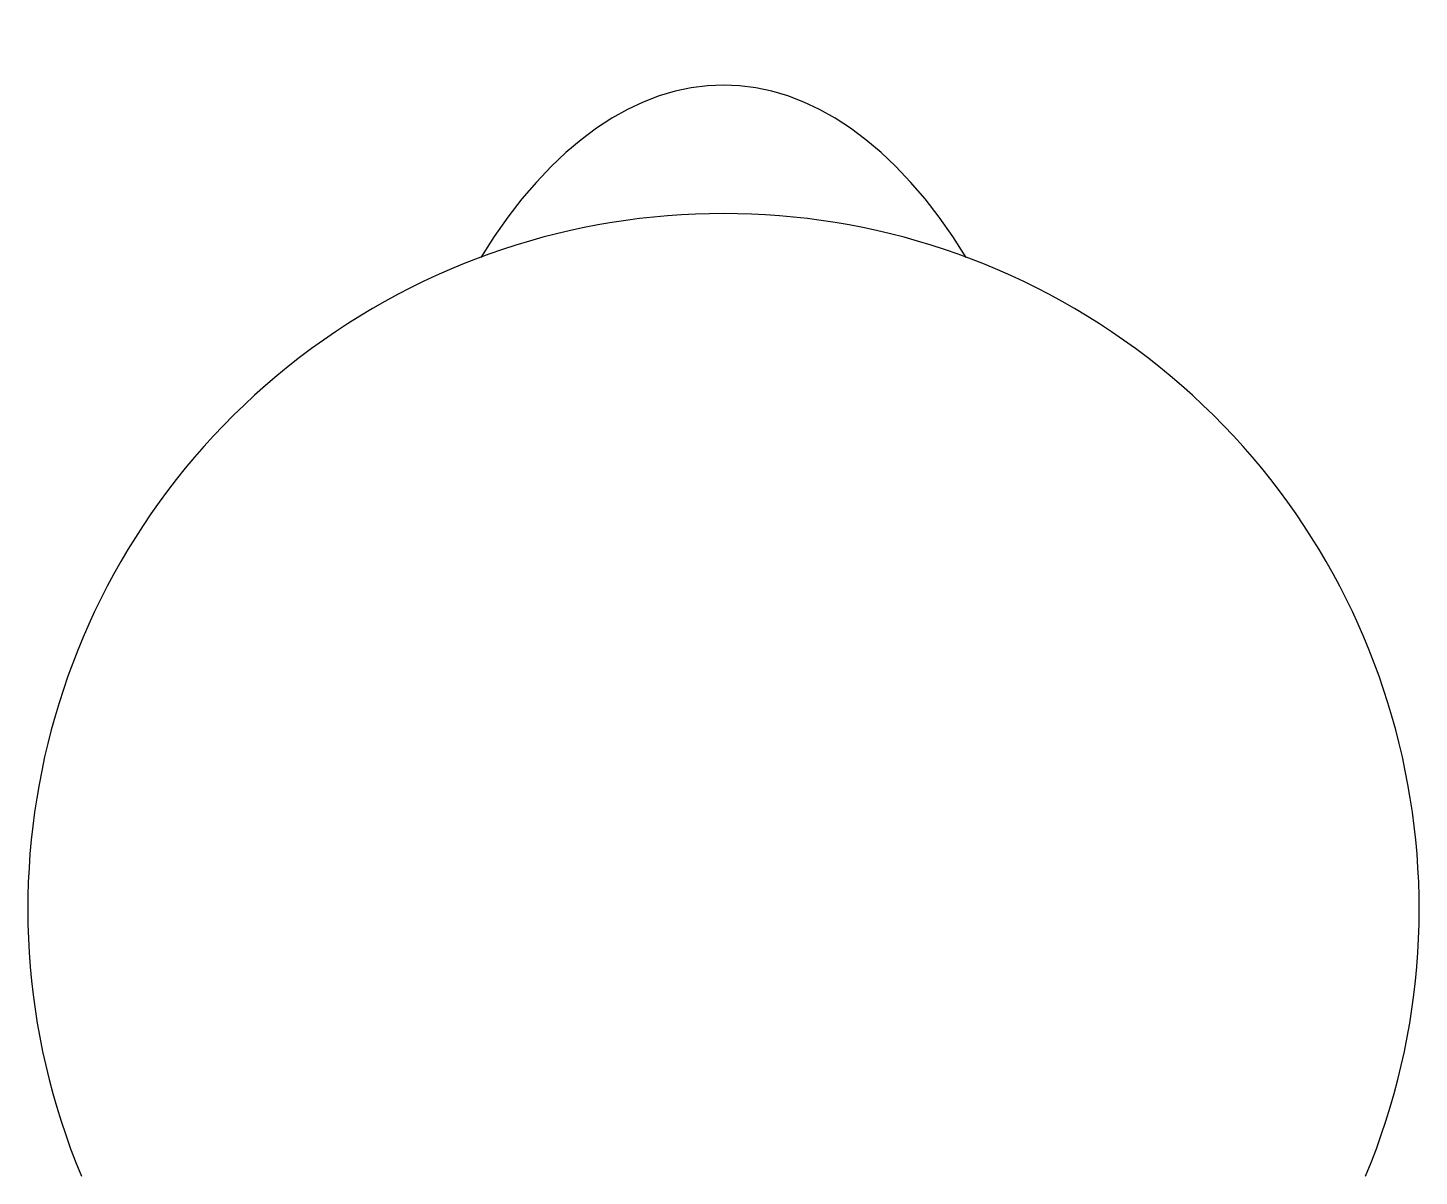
# Model space of a CAD drawing. Header units: millimetres. Extents: x 4.2 to 25.8, y 5 to 22.9.
import ezdxf

# ---------------------------------------------------------------- set-up
doc = ezdxf.new("R2010")
doc.units = ezdxf.units.MM
doc.layers.get('0').update_dxf_attribs({"lineweight": 25})

msp = doc.modelspace()

# ---------------------------------------------------------------- linework, layer by layer
msp.add_arc((15, 9.167), 10.833, 337.3801, 202.6199)
msp.add_ellipse((15, 10), major_axis=(0, 12), ratio=0.5, start_param=5.601374, end_param=6.964997)

doc.saveas('drawing.dxf')
